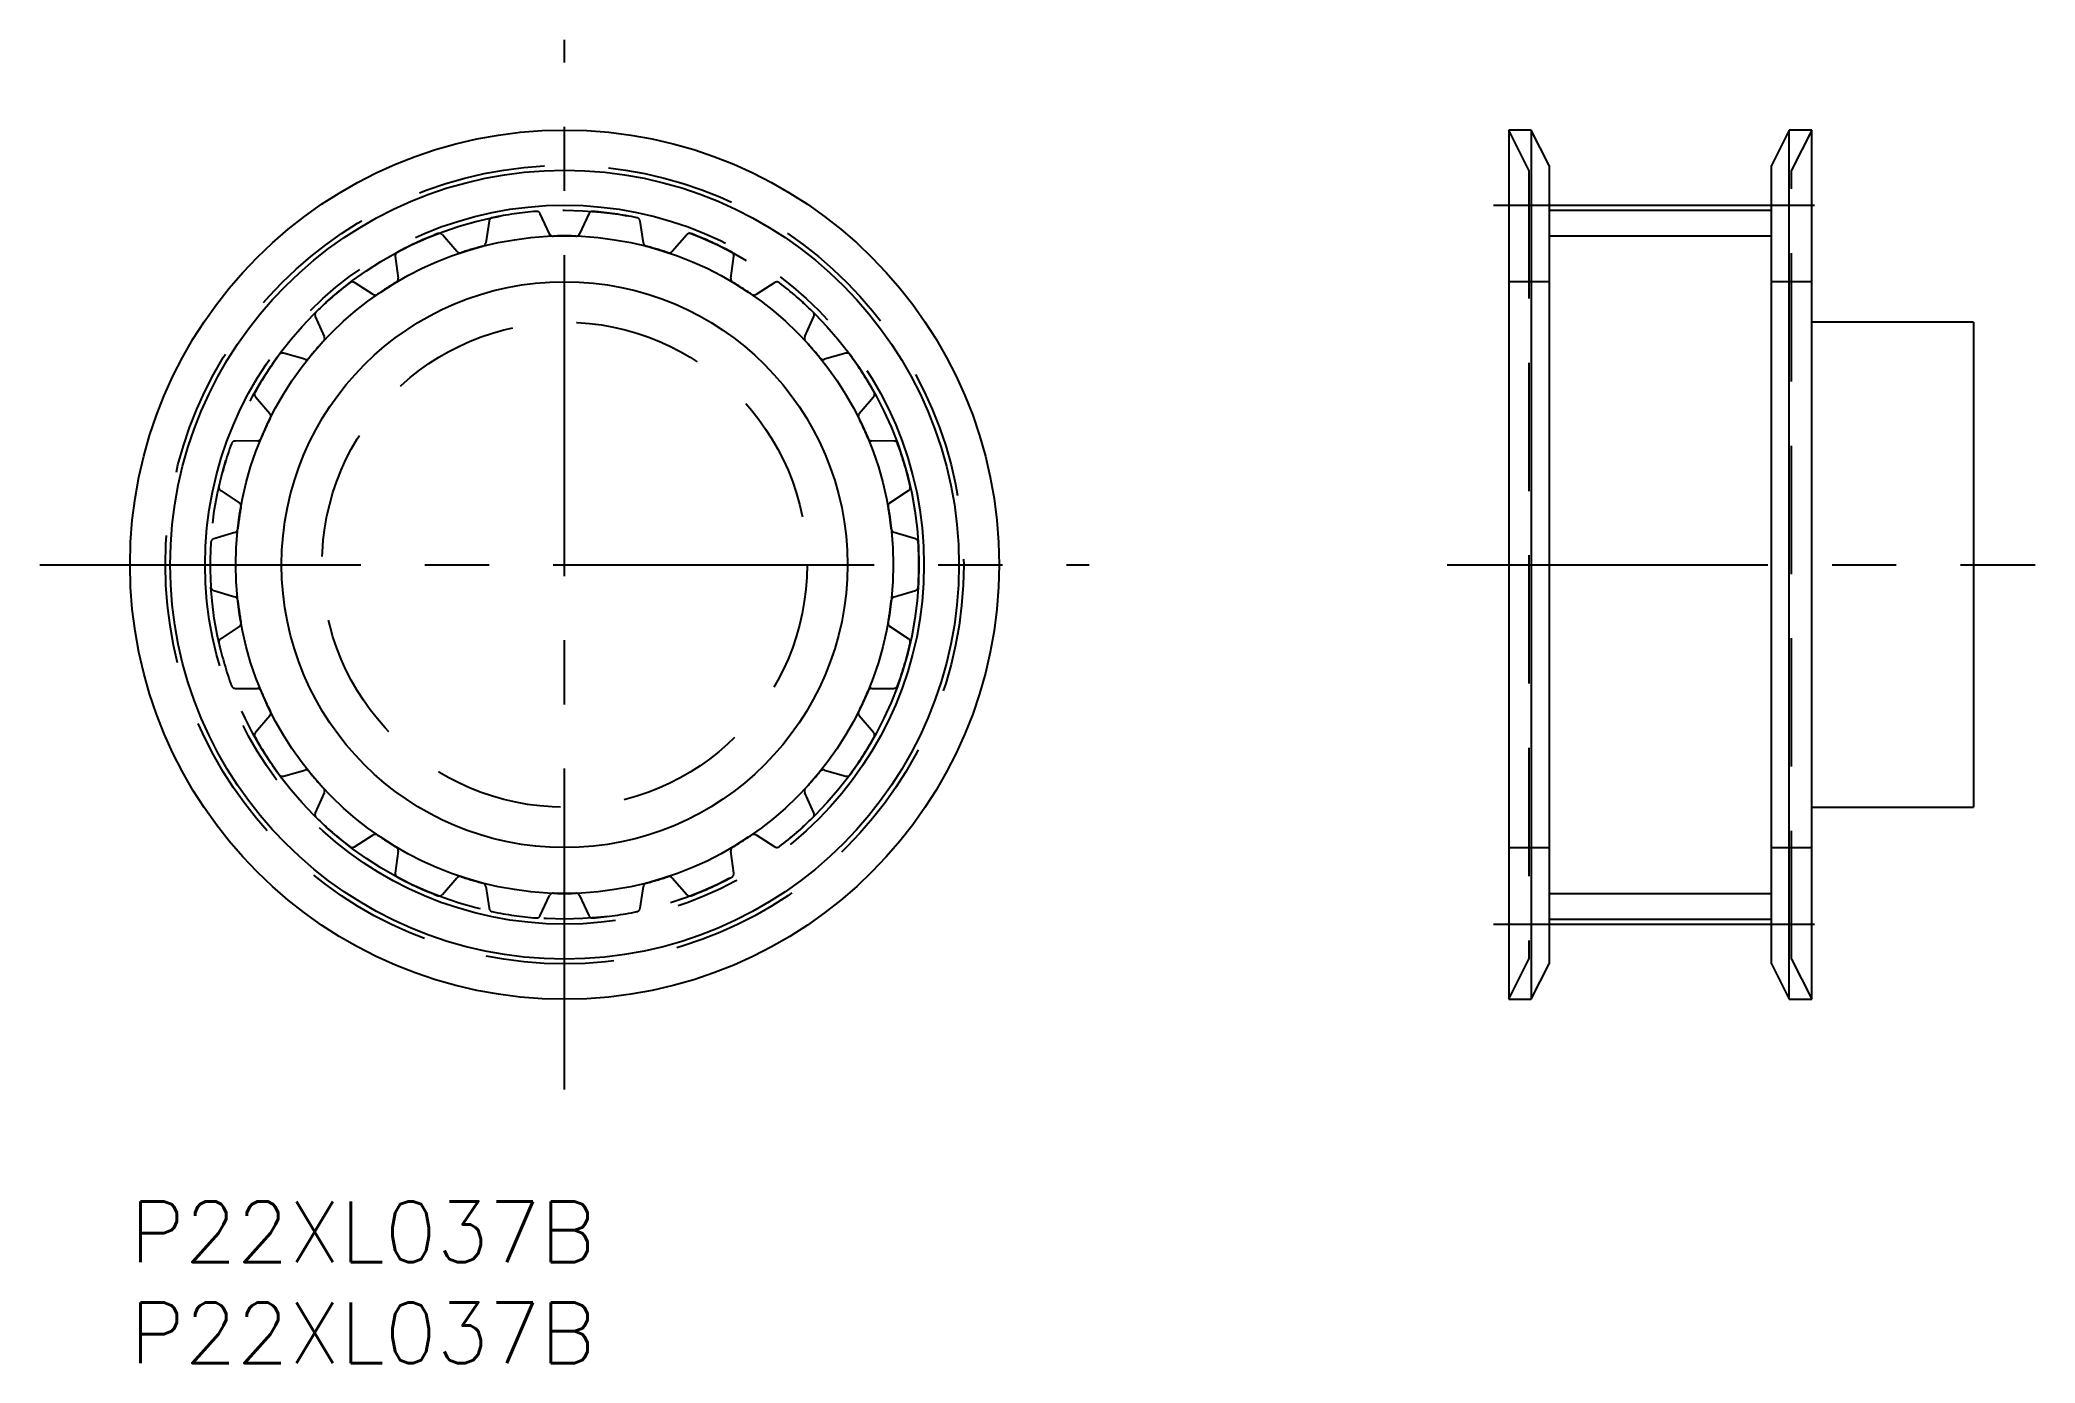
# Model space of a CAD drawing. Extents: x -4.5 to 94.3, y -8 to 57.5.
import ezdxf

# ---------------------------------------------------------------- set-up
doc = ezdxf.new("R2010")
doc.units = 0
doc.header["$LTSCALE"] = 0.5
for name, pattern in [('CENTER', [50.8, 31.75, -6.35, 6.35, -6.35]), ('DASHED', [19.05, 12.7, -6.35]), ('PHANTOM', [63.5, 31.75, -6.35, 6.35, -6.35, 6.35, -6.35])]:
    doc.linetypes.add(name, pattern=pattern)
for name, color, linetype in [('MSM_CENTER', 1, 'CENTER'), ('MSM_CONTINUOUS', 7, 'CONTINUOUS'), ('MSM_DASHED', 4, 'DASHED'), ('MSM_IMAGINARY', 6, 'PHANTOM'), ('MSM_NARROW', 5, 'CONTINUOUS'), ('MSM_PART_NUMBER', 7, 'CONTINUOUS')]:
    doc.layers.add(name, color=color, linetype=linetype)
doc.styles.get("Standard").update_dxf_attribs({"font": 'txt.shx', "height": 3, "bigfont": 'bigfont.shx'})

msp = doc.modelspace()

# ---------------------------------------------------------------- linework, layer by layer
at = {"layer": 'MSM_CENTER'}
for p, q in [((21.5, 5.539), (21.5, 57.461)), ((67.469, 49.285), (83.969, 49.285)), ((-4.461, 31.5), (47.461, 31.5)), ((65.172, 31.5), (94.267, 31.5)), ((67.469, 13.715), (83.969, 13.715))]:
    msp.add_line(p, q, dxfattribs=at)
msp.add_circle((21.5, 31.5), 17.785, dxfattribs=at)
at = {"layer": 'MSM_CONTINUOUS'}
for p, q in [((69.339, 53), (68.219, 53)), ((68.219, 53), (68.219, 10)), ((70.219, 51.25), (69.339, 53)), ((69.339, 53), (69.339, 10)), ((82.1, 53), (81.219, 51.25)), ((83.219, 53), (82.1, 53)), ((82.1, 10), (82.1, 53)), ((83.219, 10), (83.219, 53)), ((70.219, 51.25), (70.219, 11.75)), ((81.219, 11.75), (81.219, 51.25)), ((70.219, 49.035), (81.219, 49.035)), ((91.219, 43.5), (83.219, 43.5)), ((91.219, 43.5), (91.219, 19.5)), ((83.219, 19.5), (91.219, 19.5)), ((70.219, 13.965), (81.219, 13.965)), ((69.339, 10), (70.219, 11.75)), ((81.219, 11.75), (82.1, 10)), ((68.219, 10), (69.339, 10)), ((82.1, 10), (83.219, 10))]:
    msp.add_line(p, q, dxfattribs=at)
for radius in [21.5, 19.513, 14]:
    msp.add_circle((21.5, 31.5), radius, dxfattribs=at)
at = {"layer": 'MSM_DASHED'}
for p, q in [((69.219, 51.013), (68.219, 53)), ((83.219, 53), (82.219, 51.013)), ((69.219, 51.013), (69.219, 11.987)), ((82.219, 11.987), (82.219, 51.013)), ((17.763, 48.5), (17.599, 47.417)), ((20.759, 47.871), (20.296, 48.864)), ((22.704, 48.864), (22.241, 47.871)), ((25.401, 47.417), (25.237, 48.5)), ((16.177, 46.999), (15.453, 47.821)), ((27.547, 47.821), (26.823, 46.999)), ((13.125, 46.759), (13.273, 45.673)), ((29.727, 45.673), (29.875, 46.759)), ((12.026, 44.871), (11.099, 45.457)), ((31.901, 45.457), (30.974, 44.871)), ((70.219, 45.5), (68.219, 45.5)), ((83.219, 45.5), (81.219, 45.5)), ((9.166, 43.781), (9.613, 42.781)), ((33.387, 42.781), (33.834, 43.781)), ((8.642, 41.661), (7.589, 41.961)), ((35.411, 41.961), (34.358, 41.661)), ((6.205, 39.809), (6.916, 38.975)), ((36.084, 38.975), (36.795, 39.809)), ((6.301, 37.627), (5.205, 37.618)), ((37.795, 37.618), (36.699, 37.627)), ((4.484, 35.163), (5.401, 34.563)), ((37.599, 34.563), (38.516, 35.163)), ((5.19, 33.096), (4.141, 32.779)), ((38.859, 32.779), (37.81, 33.096)), ((4.141, 30.221), (5.19, 29.904)), ((37.81, 29.904), (38.859, 30.221)), ((5.401, 28.437), (4.484, 27.837)), ((38.516, 27.837), (37.599, 28.437)), ((5.205, 25.382), (6.301, 25.373)), ((36.699, 25.373), (37.795, 25.382)), ((6.916, 24.025), (6.205, 23.191)), ((36.795, 23.191), (36.084, 24.025)), ((7.589, 21.039), (8.642, 21.339)), ((34.358, 21.339), (35.411, 21.039)), ((9.613, 20.219), (9.166, 19.219)), ((33.834, 19.219), (33.387, 20.219)), ((11.099, 17.543), (12.026, 18.129)), ((30.974, 18.129), (31.901, 17.543)), ((13.273, 17.327), (13.125, 16.241)), ((29.875, 16.241), (29.727, 17.327)), ((68.219, 17.5), (70.219, 17.5)), ((81.219, 17.5), (83.219, 17.5)), ((15.453, 15.179), (16.177, 16.001)), ((26.823, 16.001), (27.547, 15.179)), ((17.599, 15.583), (17.763, 14.5)), ((20.296, 14.136), (20.759, 15.129)), ((22.241, 15.129), (22.704, 14.136)), ((25.237, 14.5), (25.401, 15.583)), ((68.219, 10), (69.219, 11.987)), ((82.219, 11.987), (83.219, 10))]:
    msp.add_line(p, q, dxfattribs=at)
for radius in [19.75, 12]:
    msp.add_circle((21.5, 31.5), radius, dxfattribs=at)
for centre, radius, start, end in [((17.961, 48.47), 0.2, 101.7794, 171.36364), ((21.5, 31.5), 17.535, 94.58424, 101.7794), ((20.115, 48.78), 0.2, 25, 94.58424), ((22.885, 48.78), 0.2, 85.41576, 155), ((21.5, 31.5), 17.535, 78.2206, 85.41576), ((25.039, 48.47), 0.2, 8.63636, 78.2206), ((21.5, 31.5), 17.535, 110.94787, 118.14304), ((15.302, 47.689), 0.2, 41.36364, 110.94787), ((17.401, 47.447), 0.2, 284.41498, 351.36364), ((20.94, 47.955), 0.2, 205, 271.94866), ((21.5, 31.5), 16.265, 88.05134, 91.94866), ((22.06, 47.955), 0.2, 268.05134, 335), ((25.599, 47.447), 0.2, 188.63636, 255.58501), ((27.698, 47.689), 0.2, 69.05213, 138.63636), ((21.5, 31.5), 17.535, 61.85696, 69.05213), ((13.324, 46.786), 0.2, 118.14304, 187.72727), ((16.327, 47.131), 0.2, 221.36364, 288.31231), ((21.5, 31.5), 16.265, 104.41498, 108.31229), ((21.5, 31.5), 16.265, 71.68771, 75.58502), ((26.673, 47.131), 0.2, 251.68771, 318.63636), ((29.676, 46.786), 0.2, 352.27273, 61.85696), ((21.5, 31.5), 17.535, 127.31151, 134.50667), ((10.992, 45.287), 0.2, 57.72727, 127.31151), ((21.5, 31.5), 16.265, 120.77861, 124.67593), ((13.074, 45.646), 0.2, 300.77861, 7.72727), ((29.926, 45.646), 0.2, 172.27273, 239.2214), ((21.5, 31.5), 16.265, 55.32407, 59.22139), ((32.008, 45.287), 0.2, 52.68849, 122.27273), ((21.5, 31.5), 17.535, 45.49333, 52.68849), ((12.132, 45.041), 0.2, 237.72727, 304.67595), ((30.868, 45.041), 0.2, 235.32407, 302.27273), ((9.348, 43.863), 0.2, 134.50667, 204.09091), ((33.652, 43.863), 0.2, 335.90909, 45.49333), ((21.5, 31.5), 16.265, 137.14225, 141.03957), ((9.43, 42.699), 0.2, 317.14225, 24.09091), ((33.57, 42.699), 0.2, 155.90909, 222.85775), ((21.5, 31.5), 16.265, 38.96043, 42.85775), ((21.5, 31.5), 17.535, 143.67515, 150.87031), ((7.534, 41.769), 0.2, 74.09091, 143.67515), ((8.697, 41.853), 0.2, 254.09091, 321.03958), ((34.303, 41.853), 0.2, 218.96043, 285.90909), ((35.466, 41.769), 0.2, 36.32485, 105.90909), ((21.5, 31.5), 17.535, 29.12969, 36.32485), ((6.358, 39.938), 0.2, 150.87031, 220.45455), ((36.642, 39.938), 0.2, 319.54545, 29.12969), ((21.5, 31.5), 16.265, 153.50589, 157.4032), ((6.764, 38.845), 0.2, 333.50589, 40.45455), ((36.236, 38.845), 0.2, 139.54545, 206.49412), ((21.5, 31.5), 16.265, 22.5968, 26.49411), ((5.206, 37.418), 0.2, 90.45455, 160.03878), ((6.299, 37.827), 0.2, 270.45455, 337.40321), ((36.701, 37.827), 0.2, 202.5968, 269.54545), ((37.794, 37.418), 0.2, 19.96122, 89.54545), ((21.5, 31.5), 17.535, 160.03878, 167.23395), ((21.5, 31.5), 17.535, 12.76605, 19.96122), ((4.594, 35.331), 0.2, 167.23395, 236.81818), ((5.292, 34.396), 0.2, 349.86952, 56.81818), ((37.708, 34.396), 0.2, 123.18182, 190.13049), ((38.406, 35.331), 0.2, 303.18182, 12.76605), ((21.5, 31.5), 16.265, 169.86952, 173.76684), ((21.5, 31.5), 16.265, 6.23316, 10.13048), ((21.5, 31.5), 17.535, 176.40242, 183.59758), ((4.199, 32.588), 0.2, 106.81818, 176.40242), ((5.132, 33.288), 0.2, 286.81818, 353.76685), ((37.868, 33.288), 0.2, 186.23316, 253.18182), ((38.801, 32.588), 0.2, 3.59758, 73.18182), ((21.5, 31.5), 17.535, 356.40242, 3.59758), ((4.199, 30.412), 0.2, 183.59758, 253.18182), ((5.132, 29.712), 0.2, 6.23316, 73.18182), ((21.5, 31.5), 16.265, 186.23316, 190.13048), ((21.5, 31.5), 16.265, 349.86952, 353.76684), ((37.868, 29.712), 0.2, 106.81818, 173.76684), ((38.801, 30.412), 0.2, 286.81818, 356.40242), ((5.292, 28.604), 0.2, 303.18182, 10.13049), ((37.708, 28.604), 0.2, 169.86952, 236.81818), ((4.594, 27.669), 0.2, 123.18182, 192.76605), ((38.406, 27.669), 0.2, 347.23395, 56.81818), ((21.5, 31.5), 17.535, 192.76605, 199.96122), ((21.5, 31.5), 17.535, 340.03878, 347.23395), ((5.206, 25.582), 0.2, 199.96122, 269.54545), ((6.299, 25.173), 0.2, 22.5968, 89.54545), ((21.5, 31.5), 16.265, 202.5968, 206.49411), ((21.5, 31.5), 16.265, 333.50589, 337.4032), ((36.701, 25.173), 0.2, 90.45455, 157.4032), ((37.794, 25.582), 0.2, 270.45455, 340.03878), ((6.764, 24.155), 0.2, 319.54545, 26.49412), ((36.236, 24.155), 0.2, 153.50589, 220.45455), ((6.358, 23.062), 0.2, 139.54545, 209.12969), ((21.5, 31.5), 17.535, 209.12969, 216.32485), ((21.5, 31.5), 17.535, 323.67515, 330.87031), ((36.642, 23.062), 0.2, 330.87031, 40.45455), ((7.534, 21.231), 0.2, 216.32485, 285.90909), ((8.697, 21.147), 0.2, 38.96043, 105.90909), ((21.5, 31.5), 16.265, 218.96043, 222.85775), ((21.5, 31.5), 16.265, 317.14225, 321.03957), ((34.303, 21.147), 0.2, 74.09091, 141.03958), ((35.466, 21.231), 0.2, 254.09091, 323.67515), ((9.43, 20.301), 0.2, 335.90909, 42.85776), ((33.57, 20.301), 0.2, 137.14225, 204.09091), ((9.348, 19.137), 0.2, 155.90909, 225.49333), ((21.5, 31.5), 17.535, 225.49333, 232.68849), ((21.5, 31.5), 17.535, 307.31151, 314.50667), ((33.652, 19.137), 0.2, 314.50667, 24.09091), ((12.132, 17.959), 0.2, 55.32407, 122.27273), ((21.5, 31.5), 16.265, 235.32407, 239.22139), ((21.5, 31.5), 16.265, 300.77861, 304.67593), ((30.868, 17.959), 0.2, 57.72727, 124.67594), ((10.992, 17.713), 0.2, 232.68849, 302.27273), ((13.074, 17.354), 0.2, 352.27273, 59.2214), ((29.926, 17.354), 0.2, 120.77861, 187.72727), ((32.008, 17.713), 0.2, 237.72727, 307.31151), ((13.324, 16.214), 0.2, 172.27273, 241.85696), ((21.5, 31.5), 17.535, 241.85696, 249.05213), ((16.327, 15.869), 0.2, 71.68771, 138.63636), ((21.5, 31.5), 16.265, 251.68771, 255.58502), ((21.5, 31.5), 16.265, 284.41498, 288.31229), ((26.673, 15.869), 0.2, 41.36364, 108.3123), ((21.5, 31.5), 17.535, 290.94787, 298.14304), ((29.676, 16.214), 0.2, 298.14304, 7.72727), ((15.302, 15.311), 0.2, 249.05213, 318.63636), ((17.401, 15.553), 0.2, 8.63636, 75.58504), ((20.94, 15.045), 0.2, 88.05134, 155), ((21.5, 31.5), 16.265, 268.05134, 271.94866), ((22.06, 15.045), 0.2, 25, 91.94867), ((25.599, 15.553), 0.2, 104.41498, 171.36364), ((27.698, 15.311), 0.2, 221.36364, 290.94787), ((17.961, 14.53), 0.2, 188.63636, 258.2206), ((21.5, 31.5), 17.535, 258.2206, 265.41576), ((20.115, 14.22), 0.2, 265.41576, 335), ((22.885, 14.22), 0.2, 205, 274.58424), ((21.5, 31.5), 17.535, 274.58424, 281.7794), ((25.039, 14.53), 0.2, 281.7794, 351.36364)]:
    msp.add_arc(centre, radius, start, end, dxfattribs=at)
at = {"layer": 'MSM_IMAGINARY'}
msp.add_circle((21.5, 31.5), 17.535, dxfattribs=at)
at = {"layer": 'MSM_NARROW'}
for p, q in [((20.815, 47.751), (20.759, 47.871)), ((22.185, 47.751), (22.241, 47.871)), ((70.219, 47.765), (81.219, 47.765)), ((70.219, 15.235), (81.219, 15.235))]:
    msp.add_line(p, q, dxfattribs=at)
msp.add_circle((21.5, 31.5), 16.265, dxfattribs=at)

# ---------------------------------------------------------------- texts
at = {"layer": 'MSM_PART_NUMBER'}
for p in [(0, -3), (0, -8)]:
    msp.add_text('P22XL037B', height=3, dxfattribs=at).set_placement(p)

doc.saveas('drawing.dxf')
